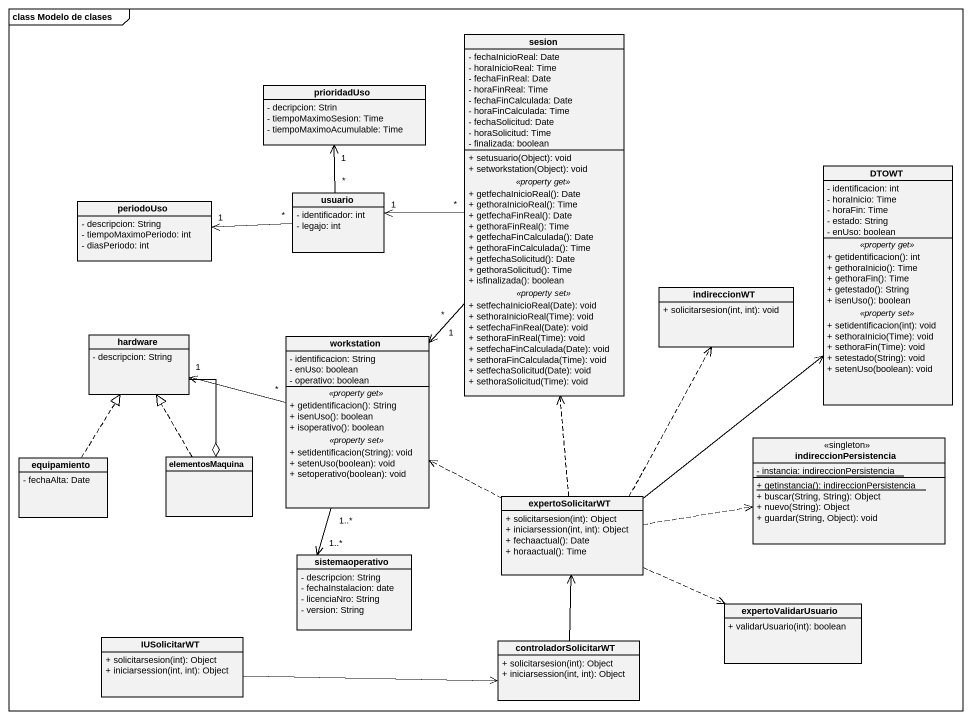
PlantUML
@startuml
mainframe class Modelo de clases
hide circle
hide empty members
skinparam classAttributeIconSize 0
class sesion {
  - fechaInicioReal: Date
  - horaInicioReal: Time
  - fechaFinReal: Date
  - horaFinReal: Time
  - fechaFinCalculada: Date
  - horaFinCalculada: Time
  - fechaSolicitud: Date
  - horaSolicitud: Time
  - finalizada: boolean
  --
  + setusuario(Object): void
  + setworkstation(Object): void
  .. <<property get>> ..
  + getfechaInicioReal(): Date
  + gethoraInicioReal(): Time
  + getfechaFinReal(): Date
  + gethoraFinReal(): Time
  + getfechaFinCalculada(): Date
  + gethoraFinCalculada(): Time
  + getfechaSolicitud(): Date
  + gethoraSolicitud(): Time
  + isfinalizada(): boolean
  .. <<property set>> ..
  + setfechaInicioReal(Date): void
  + sethoraInicioReal(Time): void
  + setfechaFinReal(Date): void
  + sethoraFinReal(Time): void
  + setfechaFinCalculada(Date): void
  + sethoraFinCalculada(Time): void
  + setfechaSolicitud(Date): void
  + sethoraSolicitud(Time): void
}
class prioridadUso {
  - decripcion: Strin
  - tiempoMaximoSesion: Time
  - tiempoMaximoAcumulable: Time
}
class usuario {
  - identificador: int
  - legajo: int
}
class DTOWT {
  - identificacion: int
  - horaInicio: Time
  - horaFin: Time
  - estado: String
  - enUso: boolean
  .. <<property get>> ..
  + getidentificacion(): int
  + gethoraInicio(): Time
  + gethoraFin(): Time
  + getestado(): String
  + isenUso(): boolean
  .. <<property set>> ..
  + setidentificacion(int): void
  + sethoraInicio(Time): void
  + sethoraFin(Time): void
  + setestado(String): void
  + setenUso(boolean): void
}
class periodoUso {
  - descripcion: String
  - tiempoMaximoPeriodo: int
  - diasPeriodo: int
}
class indireccionWT {
  + solicitarsesion(int, int): void
}
class hardware {
  - descripcion: String
}
class workstation {
  - identificacion: String
  - enUso: boolean
  - operativo: boolean
  .. <<property get>> ..
  + getidentificacion(): String
  + isenUso(): boolean
  + isoperativo(): boolean
  .. <<property set>> ..
  + setidentificacion(String): void
  + setenUso(boolean): void
  + setoperativo(boolean): void
}
class equipamiento {
  - fechaAlta: Date
}
class elementosMaquina
class indireccionPersistencia <<singleton>> {
  {static} - instancia: indireccionPersistencia
  {static} + getinstancia(): indireccionPersistencia
  + buscar(String, String): Object
  + nuevo(String): Object
  + guardar(String, Object): void
}
class expertoSolicitarWT {
  + solicitarsesion(int): Object
  + iniciarsession(int, int): Object
  + fechaactual(): Date
  + horaactual(): Time
}
class sistemaoperativo {
  - descripcion: String
  - fechaInstalacion: date
  - licenciaNro: String
  - version: String
}
class expertoValidarUsuario {
  + validarUsuario(int): boolean
}
class IUSolicitarWT {
  + solicitarsesion(int): Object
  + iniciarsession(int, int): Object
}
class controladorSolicitarWT {
  + solicitarsesion(int): Object
  + iniciarsession(int, int): Object
}
sesion "*" -left-> "1" usuario
sesion "*" --> "1" workstation
usuario "*" -up-> "1" prioridadUso
usuario "*" -left-> "1" periodoUso
hardware --o elementosMaquina
workstation "*" -left-> "1" hardware
workstation "1..*" --> "1..*" sistemaoperativo
equipamiento .up.|> hardware
elementosMaquina .up.|> hardware
expertoSolicitarWT .up.> sesion
expertoSolicitarWT -up-> DTOWT
expertoSolicitarWT .up.> indireccionWT
expertoSolicitarWT .left.> workstation
expertoSolicitarWT .right.> indireccionPersistencia
expertoSolicitarWT .right.> expertoValidarUsuario
IUSolicitarWT -right-> controladorSolicitarWT
controladorSolicitarWT -up-> expertoSolicitarWT
@enduml
